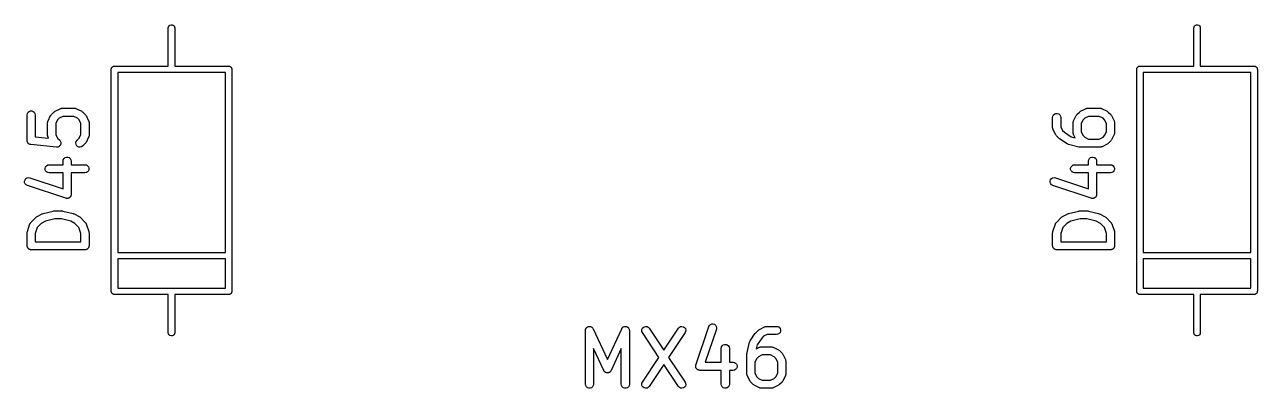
# Model space of a CAD drawing. Extents: x 35 to 250, y -99 to -35.
# Drawn here: x 197.3 to 220.19, y -98.95 to -92.2 of the extents above; entities that cross this region are included whole.
import ezdxf

# ---------------------------------------------------------------- set-up
doc = ezdxf.new("R2010")
doc.units = 0
doc.header["$MEASUREMENT"] = 0
doc.layers.add('BLACK', color=7, linetype='CONTINUOUS')

msp = doc.modelspace()

# ---------------------------------------------------------------- linework, layer by layer
at = {"layer": 'Black'}
for p, q in [((199.965, -92.2612), (199.969, -92.2407)), ((199.965, -92.9712), (199.965, -92.2612)), ((199.969, -92.2407), (199.979, -92.2227)), ((199.979, -92.2227), (199.995, -92.2093)), ((199.995, -92.2093), (200.015, -92.2022)), ((200.015, -92.2022), (200.035, -92.2022)), ((200.035, -92.2022), (200.055, -92.2093)), ((200.055, -92.2093), (200.071, -92.2227)), ((200.071, -92.2227), (200.081, -92.2407)), ((200.081, -92.2407), (200.085, -92.2612)), ((200.085, -92.2612), (200.085, -92.9712)), ((219.015, -92.2612), (219.019, -92.2407)), ((219.015, -92.9712), (219.015, -92.2612)), ((219.019, -92.2407), (219.029, -92.2227)), ((219.029, -92.2227), (219.045, -92.2093)), ((219.045, -92.2093), (219.065, -92.2022)), ((219.065, -92.2022), (219.085, -92.2022)), ((219.085, -92.2022), (219.105, -92.2093)), ((219.105, -92.2093), (219.121, -92.2227)), ((219.121, -92.2227), (219.131, -92.2407)), ((219.131, -92.2407), (219.135, -92.2612)), ((219.135, -92.2612), (219.135, -92.9712)), ((198.905, -93.0312), (198.906, -93.0261)), ((198.905, -97.1512), (198.905, -93.0312)), ((198.906, -93.0208), (198.908, -93.0159)), ((198.906, -93.0261), (198.906, -93.0208)), ((198.908, -93.0159), (198.909, -93.0107)), ((198.909, -93.0107), (198.911, -93.0062)), ((198.911, -93.0062), (198.913, -93.0012)), ((198.913, -93.0012), (198.916, -92.9972)), ((198.916, -92.9972), (198.919, -92.9927)), ((198.919, -92.9927), (198.923, -92.9893)), ((198.923, -92.9893), (198.926, -92.9853)), ((198.926, -92.9853), (198.931, -92.9827)), ((198.931, -92.9827), (198.935, -92.9793)), ((198.935, -92.9793), (198.94, -92.9775)), ((198.94, -92.9775), (198.944, -92.9749)), ((198.944, -92.9749), (198.95, -92.974)), ((198.95, -92.974), (198.955, -92.9722)), ((198.955, -92.9722), (198.96, -92.9722)), ((198.96, -92.9722), (198.965, -92.9712)), ((198.965, -92.9712), (199.965, -92.9712)), ((199.025, -93.0913), (199.025, -96.4312)), ((201.025, -93.0913), (199.025, -93.0913)), ((200.085, -92.9712), (201.085, -92.9712)), ((201.025, -96.4312), (201.025, -93.0913)), ((201.085, -92.9712), (201.09, -92.9722)), ((201.09, -92.9722), (201.095, -92.9722)), ((201.095, -92.9722), (201.1, -92.974)), ((201.1, -92.974), (201.106, -92.9749)), ((201.106, -92.9749), (201.11, -92.9775)), ((201.11, -92.9775), (201.115, -92.9793)), ((201.115, -92.9793), (201.119, -92.9827)), ((201.119, -92.9827), (201.124, -92.9853)), ((201.124, -92.9853), (201.127, -92.9893)), ((201.127, -92.9893), (201.131, -92.9927)), ((201.131, -92.9927), (201.134, -92.9972)), ((201.134, -92.9972), (201.137, -93.0012)), ((201.137, -93.0012), (201.139, -93.0062)), ((201.139, -93.0062), (201.141, -93.0107)), ((201.141, -93.0107), (201.142, -93.0159)), ((201.142, -93.0159), (201.144, -93.0208)), ((201.144, -93.0208), (201.144, -93.0261)), ((201.144, -93.0261), (201.145, -93.0312)), ((201.145, -93.0312), (201.145, -97.1512)), ((217.955, -93.0312), (217.956, -93.0261)), ((217.955, -97.1512), (217.955, -93.0312)), ((217.956, -93.0208), (217.958, -93.0159)), ((217.956, -93.0261), (217.956, -93.0208)), ((217.958, -93.0159), (217.959, -93.0107)), ((217.959, -93.0107), (217.961, -93.0062)), ((217.961, -93.0062), (217.963, -93.0012)), ((217.963, -93.0012), (217.966, -92.9972)), ((217.966, -92.9972), (217.969, -92.9927)), ((217.969, -92.9927), (217.973, -92.9893)), ((217.973, -92.9893), (217.976, -92.9853)), ((217.976, -92.9853), (217.981, -92.9827)), ((217.981, -92.9827), (217.985, -92.9793)), ((217.985, -92.9793), (217.99, -92.9775)), ((217.99, -92.9775), (217.994, -92.9749)), ((217.994, -92.9749), (218, -92.974)), ((218, -92.974), (218.005, -92.9722)), ((218.005, -92.9722), (218.01, -92.9722)), ((218.01, -92.9722), (218.015, -92.9712)), ((218.015, -92.9712), (219.015, -92.9712)), ((218.075, -93.0913), (218.075, -96.4312)), ((220.075, -93.0913), (218.075, -93.0913)), ((219.135, -92.9712), (220.135, -92.9712)), ((220.075, -96.4312), (220.075, -93.0913)), ((220.135, -92.9712), (220.14, -92.9722)), ((220.14, -92.9722), (220.145, -92.9722)), ((220.145, -92.9722), (220.15, -92.974)), ((220.15, -92.974), (220.156, -92.9749)), ((220.156, -92.9749), (220.16, -92.9775)), ((220.16, -92.9775), (220.165, -92.9793)), ((220.165, -92.9793), (220.169, -92.9827)), ((220.169, -92.9827), (220.174, -92.9853)), ((220.174, -92.9853), (220.177, -92.9893)), ((220.177, -92.9893), (220.181, -92.9927)), ((220.181, -92.9927), (220.184, -92.9972)), ((220.184, -92.9972), (220.187, -93.0012)), ((220.187, -93.0012), (220.189, -93.0062)), ((220.189, -93.0062), (220.191, -93.0107)), ((220.191, -93.0107), (220.192, -93.0159)), ((220.192, -93.0159), (220.194, -93.0208)), ((220.194, -93.0208), (220.194, -93.0261)), ((220.194, -93.0261), (220.195, -93.0312)), ((220.195, -93.0312), (220.195, -97.1512)), ((197.342, -93.877), (197.347, -93.8513)), ((197.342, -94.3532), (197.342, -93.877)), ((197.347, -93.8513), (197.36, -93.8288)), ((197.36, -93.8288), (197.38, -93.812)), ((197.38, -93.812), (197.404, -93.8031)), ((197.404, -93.8031), (197.43, -93.8031)), ((197.43, -93.8031), (197.455, -93.812)), ((197.455, -93.812), (197.475, -93.8288)), ((197.475, -93.8288), (197.488, -93.8513)), ((197.488, -93.8513), (197.492, -93.877)), ((197.492, -93.877), (197.492, -94.2853)), ((197.779, -93.891), (197.786, -93.8814)), ((197.786, -93.8814), (197.793, -93.8715)), ((197.793, -93.8715), (197.841, -93.8239)), ((197.841, -93.8239), (197.85, -93.817)), ((197.85, -93.817), (197.86, -93.8099)), ((197.86, -93.8099), (197.955, -93.7623)), ((197.955, -93.7623), (197.959, -93.761)), ((197.959, -93.761), (197.963, -93.7589)), ((197.963, -93.7589), (197.972, -93.7573)), ((197.972, -93.7573), (197.98, -93.7548)), ((197.98, -93.7548), (197.985, -93.7551)), ((197.985, -93.7551), (197.989, -93.7543)), ((197.989, -93.7543), (198.227, -93.7543)), ((198.227, -93.7543), (198.231, -93.7551)), ((198.231, -93.7551), (198.235, -93.7548)), ((198.235, -93.7548), (198.244, -93.7573)), ((198.244, -93.7573), (198.253, -93.7589)), ((198.253, -93.7589), (198.256, -93.761)), ((198.256, -93.761), (198.26, -93.7623)), ((198.26, -93.7623), (198.356, -93.8099)), ((198.356, -93.8099), (198.365, -93.817)), ((198.365, -93.817), (198.375, -93.8239)), ((198.375, -93.8239), (198.423, -93.8715)), ((198.423, -93.8715), (198.43, -93.8814)), ((198.43, -93.8814), (198.437, -93.891)), ((216.397, -93.8989), (216.41, -93.8764)), ((216.41, -93.8764), (216.43, -93.8596)), ((216.43, -93.8596), (216.454, -93.8507)), ((216.454, -93.8507), (216.48, -93.8507)), ((216.48, -93.8507), (216.505, -93.8596)), ((216.505, -93.8596), (216.525, -93.8764)), ((216.525, -93.8764), (216.538, -93.8989)), ((216.829, -93.891), (216.836, -93.8814)), ((216.836, -93.8814), (216.843, -93.8715)), ((216.843, -93.8715), (216.891, -93.8239)), ((216.891, -93.8239), (216.9, -93.817)), ((216.9, -93.817), (216.91, -93.8099)), ((216.91, -93.8099), (217.005, -93.7623)), ((217.005, -93.7623), (217.009, -93.761)), ((217.009, -93.761), (217.013, -93.7589)), ((217.013, -93.7589), (217.022, -93.7573)), ((217.022, -93.7573), (217.03, -93.7548)), ((217.03, -93.7548), (217.035, -93.7551)), ((217.035, -93.7551), (217.039, -93.7543)), ((217.039, -93.7543), (217.277, -93.7543)), ((217.277, -93.7543), (217.281, -93.7551)), ((217.281, -93.7551), (217.285, -93.7548)), ((217.285, -93.7548), (217.294, -93.7573)), ((217.294, -93.7573), (217.303, -93.7589)), ((217.303, -93.7589), (217.306, -93.761)), ((217.306, -93.761), (217.31, -93.7623)), ((217.31, -93.7623), (217.406, -93.8099)), ((217.406, -93.8099), (217.415, -93.817)), ((217.415, -93.817), (217.425, -93.8239)), ((217.425, -93.8239), (217.473, -93.8715)), ((217.473, -93.8715), (217.48, -93.8814)), ((217.48, -93.8814), (217.487, -93.891)), ((197.723, -94.0198), (197.724, -94.0156)), ((197.723, -94.2579), (197.723, -94.0198)), ((197.724, -94.0112), (197.726, -94.0028)), ((197.724, -94.0156), (197.724, -94.0112)), ((197.726, -94.0028), (197.728, -93.9942)), ((197.728, -93.9942), (197.73, -93.9904)), ((197.73, -93.9904), (197.731, -93.9863)), ((197.731, -93.9863), (197.779, -93.891)), ((197.908, -93.969), (197.873, -94.0375)), ((197.873, -94.0375), (197.873, -94.2402)), ((197.938, -93.9386), (197.908, -93.969)), ((198.007, -93.9043), (197.938, -93.9386)), ((198.209, -93.9043), (198.007, -93.9043)), ((198.278, -93.9386), (198.209, -93.9043)), ((198.308, -93.969), (198.278, -93.9386)), ((198.342, -94.0375), (198.308, -93.969)), ((198.342, -94.2402), (198.342, -94.0375)), ((198.437, -93.891), (198.484, -93.9863)), ((198.484, -93.9863), (198.486, -93.9904)), ((198.486, -93.9904), (198.488, -93.9942)), ((198.488, -93.9942), (198.489, -94.0028)), ((198.489, -94.0028), (198.492, -94.0112)), ((198.492, -94.0112), (198.492, -94.0156)), ((198.492, -94.0156), (198.492, -94.0198)), ((198.492, -94.0198), (198.492, -94.2579)), ((216.392, -93.9246), (216.397, -93.8989)), ((216.392, -94.1151), (216.392, -93.9246)), ((216.538, -93.8989), (216.542, -93.9246)), ((216.542, -93.9246), (216.542, -94.0974)), ((216.542, -94.0974), (216.577, -94.1659)), ((216.773, -94.0198), (216.774, -94.0156)), ((216.773, -94.2103), (216.773, -94.0198)), ((216.774, -94.0112), (216.776, -94.0028)), ((216.774, -94.0156), (216.774, -94.0112)), ((216.776, -94.0028), (216.778, -93.9942)), ((216.778, -93.9942), (216.78, -93.9904)), ((216.78, -93.9904), (216.781, -93.9863)), ((216.781, -93.9863), (216.829, -93.891)), ((216.958, -93.969), (216.923, -94.0375)), ((216.923, -94.0375), (216.923, -94.1926)), ((216.988, -93.9386), (216.958, -93.969)), ((217.057, -93.9043), (216.988, -93.9386)), ((217.259, -93.9043), (217.057, -93.9043)), ((217.328, -93.9386), (217.259, -93.9043)), ((217.358, -93.969), (217.328, -93.9386)), ((217.392, -94.0375), (217.358, -93.969)), ((217.392, -94.1926), (217.392, -94.0375)), ((217.487, -93.891), (217.534, -93.9863)), ((217.534, -93.9863), (217.536, -93.9904)), ((217.536, -93.9904), (217.538, -93.9942)), ((217.538, -93.9942), (217.539, -94.0028)), ((217.539, -94.0028), (217.542, -94.0112)), ((217.542, -94.0112), (217.542, -94.0156)), ((217.542, -94.0156), (217.542, -94.0198)), ((217.542, -94.0198), (217.542, -94.2103)), ((197.492, -94.2853), (197.741, -94.3101)), ((197.724, -94.2622), (197.723, -94.2579)), ((197.724, -94.2665), (197.724, -94.2622)), ((197.726, -94.2749), (197.724, -94.2665)), ((197.728, -94.2836), (197.726, -94.2749)), ((197.73, -94.2873), (197.728, -94.2836)), ((197.731, -94.2915), (197.73, -94.2873)), ((197.741, -94.3101), (197.731, -94.2915)), ((197.873, -94.2402), (197.908, -94.3087)), ((197.908, -94.3087), (197.947, -94.3477)), ((198.269, -94.3477), (198.308, -94.3087)), ((198.308, -94.3087), (198.342, -94.2402)), ((198.484, -94.2915), (198.437, -94.3867)), ((198.486, -94.2873), (198.484, -94.2915)), ((198.488, -94.2836), (198.486, -94.2873)), ((198.489, -94.2749), (198.488, -94.2836)), ((198.492, -94.2665), (198.489, -94.2749)), ((198.492, -94.2579), (198.492, -94.2622)), ((198.492, -94.2622), (198.492, -94.2665)), ((216.393, -94.1193), (216.392, -94.1151)), ((216.393, -94.1236), (216.393, -94.1193)), ((216.395, -94.1321), (216.393, -94.1236)), ((216.397, -94.1407), (216.395, -94.1321)), ((216.399, -94.1445), (216.397, -94.1407)), ((216.4, -94.1486), (216.399, -94.1445)), ((216.448, -94.2438), (216.4, -94.1486)), ((216.455, -94.2535), (216.448, -94.2438)), ((216.462, -94.2633), (216.455, -94.2535)), ((216.51, -94.3109), (216.462, -94.2633)), ((216.516, -94.3152), (216.51, -94.3109)), ((216.521, -94.3203), (216.516, -94.3152)), ((216.664, -94.4156), (216.521, -94.3203)), ((216.577, -94.1659), (216.61, -94.1996)), ((216.61, -94.1996), (216.736, -94.2835)), ((216.736, -94.2835), (216.81, -94.3021)), ((216.774, -94.2146), (216.773, -94.2103)), ((216.774, -94.2189), (216.774, -94.2146)), ((216.776, -94.2273), (216.774, -94.2189)), ((216.778, -94.236), (216.776, -94.2273)), ((216.78, -94.2397), (216.778, -94.236)), ((216.781, -94.2438), (216.78, -94.2397)), ((216.81, -94.3021), (216.781, -94.2438)), ((216.923, -94.1926), (216.958, -94.2611)), ((216.958, -94.2611), (216.988, -94.2915)), ((216.988, -94.2915), (217.057, -94.3258)), ((217.057, -94.3258), (217.259, -94.3258)), ((217.259, -94.3258), (217.328, -94.2915)), ((217.328, -94.2915), (217.358, -94.2611)), ((217.358, -94.2611), (217.392, -94.1926)), ((217.487, -94.3391), (217.48, -94.3487)), ((217.534, -94.2438), (217.487, -94.3391)), ((217.536, -94.2397), (217.534, -94.2438)), ((217.538, -94.236), (217.536, -94.2397)), ((217.539, -94.2273), (217.538, -94.236)), ((217.542, -94.2189), (217.539, -94.2273)), ((217.542, -94.2103), (217.542, -94.2146)), ((217.542, -94.2146), (217.542, -94.2189)), ((197.343, -94.3559), (197.342, -94.3532)), ((197.343, -94.3588), (197.343, -94.3559)), ((197.345, -94.3687), (197.343, -94.3588)), ((197.347, -94.3788), (197.345, -94.3687)), ((197.348, -94.3813), (197.347, -94.3788)), ((197.349, -94.384), (197.348, -94.3813)), ((197.355, -94.3925), (197.349, -94.384)), ((197.36, -94.4014), (197.355, -94.3925)), ((197.362, -94.4032), (197.36, -94.4014)), ((197.364, -94.4055), (197.362, -94.4032)), ((197.372, -94.4115), (197.364, -94.4055)), ((197.38, -94.4181), (197.372, -94.4115)), ((197.383, -94.4191), (197.38, -94.4181)), ((197.385, -94.4207), (197.383, -94.4191)), ((197.395, -94.4235), (197.385, -94.4207)), ((197.404, -94.427), (197.395, -94.4235)), ((197.407, -94.427), (197.404, -94.427)), ((197.41, -94.4278), (197.407, -94.427)), ((197.886, -94.4754), (197.41, -94.4278)), ((197.887, -94.4754), (197.886, -94.4754)), ((197.899, -94.4744), (197.887, -94.4755)), ((197.887, -94.4755), (197.887, -94.4754)), ((197.912, -94.4735), (197.899, -94.4744)), ((197.913, -94.4733), (197.912, -94.4735)), ((197.924, -94.4679), (197.913, -94.4732)), ((197.913, -94.4732), (197.913, -94.4733)), ((197.936, -94.4627), (197.924, -94.4679)), ((197.937, -94.4622), (197.936, -94.4624)), ((197.936, -94.4624), (197.936, -94.4627)), ((197.945, -94.4533), (197.937, -94.4622)), ((197.954, -94.4446), (197.945, -94.4533)), ((197.947, -94.3477), (197.947, -94.3481)), ((197.947, -94.3481), (197.947, -94.3484)), ((197.947, -94.3484), (197.954, -94.3588)), ((197.954, -94.3588), (197.962, -94.3691)), ((197.955, -94.4441), (197.954, -94.4446)), ((197.96, -94.4324), (197.955, -94.4438)), ((197.955, -94.4438), (197.955, -94.4441)), ((197.966, -94.4211), (197.96, -94.4324)), ((197.962, -94.3691), (197.962, -94.3695)), ((197.962, -94.3695), (197.962, -94.3699)), ((197.962, -94.3699), (197.965, -94.3821)), ((197.965, -94.3821), (197.968, -94.3942)), ((197.967, -94.4077), (197.966, -94.4202)), ((197.966, -94.4202), (197.966, -94.4206)), ((197.966, -94.4206), (197.966, -94.4211)), ((197.968, -94.3952), (197.967, -94.4077)), ((197.968, -94.3942), (197.968, -94.3947)), ((197.968, -94.3947), (197.968, -94.3952)), ((198.247, -94.3942), (198.254, -94.3691)), ((198.25, -94.4202), (198.247, -94.3942)), ((198.261, -94.4438), (198.25, -94.4202)), ((198.254, -94.3691), (198.269, -94.3477)), ((198.279, -94.4622), (198.261, -94.4438)), ((198.303, -94.4732), (198.279, -94.4622)), ((198.329, -94.4755), (198.303, -94.4732)), ((198.354, -94.4687), (198.329, -94.4755)), ((198.375, -94.4538), (198.354, -94.4687)), ((198.423, -94.4062), (198.375, -94.4538)), ((198.43, -94.3964), (198.423, -94.4062)), ((198.437, -94.3867), (198.43, -94.3964)), ((216.676, -94.4207), (216.664, -94.4156)), ((216.687, -94.4259), (216.676, -94.4207)), ((216.878, -94.4735), (216.687, -94.4259)), ((216.887, -94.4742), (216.878, -94.4735)), ((216.896, -94.4758), (216.887, -94.4742)), ((217.277, -94.4758), (216.896, -94.4758)), ((217.281, -94.475), (217.277, -94.4758)), ((217.285, -94.4753), (217.281, -94.475)), ((217.294, -94.4728), (217.285, -94.4753)), ((217.303, -94.4713), (217.294, -94.4728)), ((217.306, -94.4691), (217.303, -94.4713)), ((217.31, -94.4679), (217.306, -94.4691)), ((217.406, -94.4202), (217.31, -94.4679)), ((217.415, -94.4131), (217.406, -94.4202)), ((217.425, -94.4062), (217.415, -94.4131)), ((217.473, -94.3586), (217.425, -94.4062)), ((217.48, -94.3487), (217.473, -94.3586)), ((198.009, -94.7341), (198.014, -94.7085)), ((198.009, -94.802), (198.009, -94.7341)), ((198.014, -94.7085), (198.027, -94.6859)), ((198.027, -94.6859), (198.047, -94.6692)), ((198.047, -94.6692), (198.071, -94.6602)), ((198.071, -94.6602), (198.097, -94.6602)), ((198.097, -94.6602), (198.122, -94.6692)), ((198.122, -94.6692), (198.142, -94.6859)), ((198.142, -94.6859), (198.155, -94.7085)), ((198.155, -94.7085), (198.159, -94.7341)), ((198.159, -94.7341), (198.159, -94.802)), ((217.059, -94.7341), (217.064, -94.7085)), ((217.059, -94.802), (217.059, -94.7341)), ((217.064, -94.7085), (217.077, -94.6859)), ((217.077, -94.6859), (217.097, -94.6692)), ((217.097, -94.6692), (217.121, -94.6602)), ((217.121, -94.6602), (217.147, -94.6602)), ((217.147, -94.6602), (217.172, -94.6692)), ((217.172, -94.6692), (217.192, -94.6859)), ((217.192, -94.6859), (217.205, -94.7085)), ((217.205, -94.7085), (217.209, -94.7341)), ((217.209, -94.7341), (217.209, -94.802)), ((197.677, -94.8639), (197.686, -94.8395)), ((197.677, -94.89), (197.677, -94.8639)), ((197.686, -94.9145), (197.677, -94.89)), ((197.686, -94.8395), (197.703, -94.8195)), ((197.703, -94.9344), (197.686, -94.9145)), ((197.703, -94.8195), (197.725, -94.8065)), ((197.725, -94.9474), (197.703, -94.9344)), ((197.725, -94.8065), (197.751, -94.802)), ((197.751, -94.952), (197.725, -94.9474)), ((197.751, -94.802), (198.009, -94.802)), ((198.009, -94.952), (197.751, -94.952)), ((198.009, -95.2491), (198.009, -94.952)), ((198.159, -94.802), (198.417, -94.802)), ((198.417, -94.952), (198.159, -94.952)), ((198.159, -94.952), (198.159, -95.3532)), ((198.417, -94.802), (198.443, -94.8065)), ((198.443, -94.9474), (198.417, -94.952)), ((198.443, -94.8065), (198.466, -94.8195)), ((198.466, -94.9344), (198.443, -94.9474)), ((198.466, -94.8195), (198.482, -94.8395)), ((198.482, -94.9145), (198.466, -94.9344)), ((198.482, -94.8395), (198.491, -94.8639)), ((198.491, -94.89), (198.482, -94.9145)), ((198.491, -94.8639), (198.491, -94.89)), ((216.727, -94.8639), (216.736, -94.8395)), ((216.727, -94.89), (216.727, -94.8639)), ((216.736, -94.9145), (216.727, -94.89)), ((216.736, -94.8395), (216.753, -94.8195)), ((216.753, -94.9344), (216.736, -94.9145)), ((216.753, -94.8195), (216.775, -94.8065)), ((216.775, -94.9474), (216.753, -94.9344)), ((216.775, -94.8065), (216.801, -94.802)), ((216.801, -94.952), (216.775, -94.9474)), ((216.801, -94.802), (217.059, -94.802)), ((217.059, -94.952), (216.801, -94.952)), ((217.059, -95.2491), (217.059, -94.952)), ((217.209, -94.802), (217.467, -94.802)), ((217.467, -94.952), (217.209, -94.952)), ((217.209, -94.952), (217.209, -95.3532)), ((217.467, -94.802), (217.493, -94.8065)), ((217.493, -94.9474), (217.467, -94.952)), ((217.493, -94.8065), (217.516, -94.8195)), ((217.516, -94.9344), (217.493, -94.9474)), ((217.516, -94.8195), (217.532, -94.8395)), ((217.532, -94.9145), (217.516, -94.9344)), ((217.532, -94.8395), (217.541, -94.8639)), ((217.541, -94.89), (217.532, -94.9145)), ((217.541, -94.8639), (217.541, -94.89)), ((197.296, -95.1041), (197.304, -95.0793)), ((197.296, -95.1301), (197.296, -95.1041)), ((197.306, -95.1543), (197.296, -95.1301)), ((197.304, -95.0793), (197.32, -95.0589)), ((197.323, -95.1738), (197.306, -95.1543)), ((197.32, -95.0589), (197.342, -95.0453)), ((197.346, -95.1862), (197.323, -95.1738)), ((197.342, -95.0453), (197.368, -95.0401)), ((198.06, -95.4243), (197.346, -95.1862)), ((197.368, -95.0401), (197.393, -95.0439)), ((197.393, -95.0439), (198.009, -95.2491)), ((216.346, -95.1041), (216.354, -95.0793)), ((216.346, -95.1301), (216.346, -95.1041)), ((216.356, -95.1543), (216.346, -95.1301)), ((216.354, -95.0793), (216.37, -95.0589)), ((216.373, -95.1738), (216.356, -95.1543)), ((216.37, -95.0589), (216.392, -95.0453)), ((216.396, -95.1862), (216.373, -95.1738)), ((216.392, -95.0453), (216.418, -95.0401)), ((217.11, -95.4243), (216.396, -95.1862)), ((216.418, -95.0401), (216.443, -95.0439)), ((216.443, -95.0439), (217.059, -95.2491)), ((198.066, -95.4251), (198.06, -95.4243)), ((198.071, -95.427), (198.066, -95.4251)), ((198.079, -95.427), (198.071, -95.427)), ((198.086, -95.4281), (198.079, -95.427)), ((198.092, -95.427), (198.086, -95.4281)), ((198.097, -95.427), (198.092, -95.427)), ((198.104, -95.4244), (198.097, -95.427)), ((198.112, -95.4229), (198.104, -95.4244)), ((198.116, -95.42), (198.112, -95.4229)), ((198.122, -95.4181), (198.116, -95.42)), ((198.127, -95.4132), (198.122, -95.4181)), ((198.134, -95.4093), (198.127, -95.4132)), ((198.137, -95.4049), (198.134, -95.4093)), ((198.142, -95.4014), (198.137, -95.4049)), ((198.145, -95.3948), (198.142, -95.4014)), ((198.15, -95.3889), (198.145, -95.3948)), ((198.152, -95.3836), (198.15, -95.3889)), ((198.155, -95.3788), (198.152, -95.3836)), ((198.156, -95.3713), (198.155, -95.3788)), ((198.158, -95.3642), (198.156, -95.3713)), ((198.159, -95.3532), (198.158, -95.3586)), ((198.158, -95.3586), (198.158, -95.3642)), ((217.116, -95.4251), (217.11, -95.4243)), ((217.121, -95.427), (217.116, -95.4251)), ((217.129, -95.427), (217.121, -95.427)), ((217.136, -95.4281), (217.129, -95.427)), ((217.142, -95.427), (217.136, -95.4281)), ((217.147, -95.427), (217.142, -95.427)), ((217.154, -95.4244), (217.147, -95.427)), ((217.162, -95.4229), (217.154, -95.4244)), ((217.166, -95.42), (217.162, -95.4229)), ((217.172, -95.4181), (217.166, -95.42)), ((217.177, -95.4132), (217.172, -95.4181)), ((217.184, -95.4093), (217.177, -95.4132)), ((217.187, -95.4049), (217.184, -95.4093)), ((217.192, -95.4014), (217.187, -95.4049)), ((217.195, -95.3948), (217.192, -95.4014)), ((217.2, -95.3889), (217.195, -95.3948)), ((217.202, -95.3836), (217.2, -95.3889)), ((217.205, -95.3788), (217.202, -95.3836)), ((217.206, -95.3713), (217.205, -95.3788)), ((217.208, -95.3642), (217.206, -95.3713)), ((217.209, -95.3532), (217.208, -95.3586)), ((217.208, -95.3586), (217.208, -95.3642)), ((197.527, -95.7623), (197.622, -95.7146)), ((197.622, -95.7146), (197.63, -95.7123)), ((197.63, -95.7123), (197.637, -95.709)), ((197.637, -95.709), (197.828, -95.6613)), ((197.828, -95.6613), (197.837, -95.6607)), ((197.837, -95.6607), (197.846, -95.6591)), ((197.846, -95.6591), (197.989, -95.6591)), ((197.989, -95.6591), (197.998, -95.6607)), ((197.998, -95.6607), (198.007, -95.6613)), ((198.007, -95.6613), (198.197, -95.709)), ((198.197, -95.709), (198.205, -95.7123)), ((198.205, -95.7123), (198.213, -95.7146)), ((198.213, -95.7146), (198.308, -95.7623)), ((216.577, -95.7623), (216.672, -95.7146)), ((216.672, -95.7146), (216.68, -95.7123)), ((216.68, -95.7123), (216.687, -95.709)), ((216.687, -95.709), (216.878, -95.6613)), ((216.878, -95.6613), (216.887, -95.6607)), ((216.887, -95.6607), (216.896, -95.6591)), ((216.896, -95.6591), (217.039, -95.6591)), ((217.039, -95.6591), (217.048, -95.6607)), ((217.048, -95.6607), (217.057, -95.6613)), ((217.057, -95.6613), (217.247, -95.709)), ((217.247, -95.709), (217.255, -95.7123)), ((217.255, -95.7123), (217.263, -95.7146)), ((217.263, -95.7146), (217.358, -95.7623)), ((197.346, -96.0437), (197.394, -95.9009)), ((197.394, -95.9009), (197.396, -95.8971)), ((197.396, -95.8971), (197.397, -95.8929)), ((197.397, -95.8929), (197.402, -95.8857)), ((197.402, -95.8857), (197.406, -95.878)), ((197.406, -95.878), (197.409, -95.8751)), ((197.409, -95.8751), (197.412, -95.8715)), ((197.412, -95.8715), (197.507, -95.7763)), ((197.507, -95.7763), (197.517, -95.7694)), ((197.517, -95.7694), (197.527, -95.7623)), ((197.605, -95.891), (197.531, -95.9651)), ((197.682, -95.8525), (197.605, -95.891)), ((197.855, -95.8091), (197.682, -95.8525)), ((197.98, -95.8091), (197.855, -95.8091)), ((198.153, -95.8525), (197.98, -95.8091)), ((198.23, -95.891), (198.153, -95.8525)), ((198.304, -95.9651), (198.23, -95.891)), ((198.308, -95.7623), (198.318, -95.7694)), ((198.318, -95.7694), (198.328, -95.7763)), ((198.328, -95.7763), (198.423, -95.8715)), ((198.423, -95.8715), (198.425, -95.8751)), ((198.425, -95.8751), (198.429, -95.878)), ((198.429, -95.878), (198.433, -95.8857)), ((198.433, -95.8857), (198.438, -95.8929)), ((198.438, -95.8929), (198.439, -95.8971)), ((198.439, -95.8971), (198.441, -95.9009)), ((198.441, -95.9009), (198.489, -96.0437)), ((216.396, -96.0437), (216.444, -95.9009)), ((216.444, -95.9009), (216.446, -95.8971)), ((216.446, -95.8971), (216.447, -95.8929)), ((216.447, -95.8929), (216.452, -95.8857)), ((216.452, -95.8857), (216.456, -95.878)), ((216.456, -95.878), (216.459, -95.8751)), ((216.459, -95.8751), (216.462, -95.8715)), ((216.462, -95.8715), (216.557, -95.7763)), ((216.557, -95.7763), (216.567, -95.7694)), ((216.567, -95.7694), (216.577, -95.7623)), ((216.655, -95.891), (216.581, -95.9651)), ((216.732, -95.8525), (216.655, -95.891)), ((216.905, -95.8091), (216.732, -95.8525)), ((217.03, -95.8091), (216.905, -95.8091)), ((217.203, -95.8525), (217.03, -95.8091)), ((217.28, -95.891), (217.203, -95.8525)), ((217.354, -95.9651), (217.28, -95.891)), ((217.358, -95.7623), (217.368, -95.7694)), ((217.368, -95.7694), (217.378, -95.7763)), ((217.378, -95.7763), (217.473, -95.8715)), ((217.473, -95.8715), (217.475, -95.8751)), ((217.475, -95.8751), (217.479, -95.878)), ((217.479, -95.878), (217.483, -95.8857)), ((217.483, -95.8857), (217.488, -95.8929)), ((217.488, -95.8929), (217.489, -95.8971)), ((217.489, -95.8971), (217.491, -95.9009)), ((217.491, -95.9009), (217.539, -96.0437)), ((197.342, -96.0674), (197.344, -96.0556)), ((197.342, -96.3055), (197.342, -96.0674)), ((197.344, -96.0556), (197.346, -96.0437)), ((197.531, -95.9651), (197.492, -96.0796)), ((197.492, -96.0796), (197.492, -96.2305)), ((198.342, -96.0796), (198.304, -95.9651)), ((198.342, -96.2305), (198.342, -96.0796)), ((198.489, -96.0437), (198.49, -96.0556)), ((198.49, -96.0556), (198.492, -96.0674)), ((198.492, -96.0674), (198.492, -96.3055)), ((216.392, -96.0674), (216.394, -96.0556)), ((216.392, -96.3055), (216.392, -96.0674)), ((216.394, -96.0556), (216.396, -96.0437)), ((216.581, -95.9651), (216.542, -96.0796)), ((216.542, -96.0796), (216.542, -96.2305)), ((217.392, -96.0796), (217.354, -95.9651)), ((217.392, -96.2305), (217.392, -96.0796)), ((217.539, -96.0437), (217.54, -96.0556)), ((217.54, -96.0556), (217.542, -96.0674)), ((217.542, -96.0674), (217.542, -96.3055)), ((197.344, -96.312), (197.342, -96.3055)), ((197.344, -96.3186), (197.344, -96.312)), ((197.346, -96.3247), (197.344, -96.3186)), ((197.347, -96.3312), (197.346, -96.3247)), ((197.35, -96.3369), (197.347, -96.3312)), ((197.352, -96.343), (197.35, -96.3369)), ((197.357, -96.3481), (197.352, -96.343)), ((197.36, -96.3537), (197.357, -96.3481)), ((197.365, -96.358), (197.36, -96.3537)), ((197.369, -96.363), (197.365, -96.358)), ((197.375, -96.3663), (197.369, -96.363)), ((197.38, -96.3705), (197.375, -96.3663)), ((197.386, -96.3727), (197.38, -96.3705)), ((197.392, -96.376), (197.386, -96.3727)), ((197.398, -96.3772), (197.392, -96.376)), ((197.404, -96.3794), (197.398, -96.3772)), ((197.411, -96.3794), (197.404, -96.3794)), ((197.417, -96.3805), (197.411, -96.3794)), ((198.417, -96.3805), (197.417, -96.3805)), ((197.492, -96.2305), (198.342, -96.2305)), ((198.424, -96.3794), (198.417, -96.3805)), ((198.43, -96.3794), (198.424, -96.3794)), ((198.437, -96.3772), (198.43, -96.3794)), ((198.443, -96.376), (198.437, -96.3772)), ((198.449, -96.3727), (198.443, -96.376)), ((198.455, -96.3705), (198.449, -96.3727)), ((198.46, -96.3663), (198.455, -96.3705)), ((198.466, -96.363), (198.46, -96.3663)), ((198.47, -96.358), (198.466, -96.363)), ((198.475, -96.3537), (198.47, -96.358)), ((198.478, -96.3481), (198.475, -96.3537)), ((198.482, -96.343), (198.478, -96.3481)), ((198.485, -96.3369), (198.482, -96.343)), ((198.488, -96.3312), (198.485, -96.3369)), ((198.489, -96.3247), (198.488, -96.3312)), ((198.491, -96.3186), (198.489, -96.3247)), ((198.492, -96.3055), (198.491, -96.312)), ((198.491, -96.312), (198.491, -96.3186)), ((216.394, -96.312), (216.392, -96.3055)), ((216.394, -96.3186), (216.394, -96.312)), ((216.396, -96.3247), (216.394, -96.3186)), ((216.397, -96.3312), (216.396, -96.3247)), ((216.4, -96.3369), (216.397, -96.3312)), ((216.402, -96.343), (216.4, -96.3369)), ((216.407, -96.3481), (216.402, -96.343)), ((216.41, -96.3537), (216.407, -96.3481)), ((216.415, -96.358), (216.41, -96.3537)), ((216.419, -96.363), (216.415, -96.358)), ((216.425, -96.3663), (216.419, -96.363)), ((216.43, -96.3705), (216.425, -96.3663)), ((216.436, -96.3727), (216.43, -96.3705)), ((216.442, -96.376), (216.436, -96.3727)), ((216.448, -96.3772), (216.442, -96.376)), ((216.454, -96.3794), (216.448, -96.3772)), ((216.461, -96.3794), (216.454, -96.3794)), ((216.467, -96.3805), (216.461, -96.3794)), ((217.467, -96.3805), (216.467, -96.3805)), ((216.542, -96.2305), (217.392, -96.2305)), ((217.474, -96.3794), (217.467, -96.3805)), ((217.48, -96.3794), (217.474, -96.3794)), ((217.487, -96.3772), (217.48, -96.3794)), ((217.493, -96.376), (217.487, -96.3772)), ((217.499, -96.3727), (217.493, -96.376)), ((217.505, -96.3705), (217.499, -96.3727)), ((217.51, -96.3663), (217.505, -96.3705)), ((217.516, -96.363), (217.51, -96.3663)), ((217.52, -96.358), (217.516, -96.363)), ((217.525, -96.3537), (217.52, -96.358)), ((217.528, -96.3481), (217.525, -96.3537)), ((217.532, -96.343), (217.528, -96.3481)), ((217.535, -96.3369), (217.532, -96.343)), ((217.538, -96.3312), (217.535, -96.3369)), ((217.539, -96.3247), (217.538, -96.3312)), ((217.541, -96.3186), (217.539, -96.3247)), ((217.542, -96.3055), (217.541, -96.312)), ((217.541, -96.312), (217.541, -96.3186)), ((199.025, -96.4312), (201.025, -96.4312)), ((199.025, -96.5512), (199.025, -97.0913)), ((201.025, -96.5512), (199.025, -96.5512)), ((201.025, -97.0913), (201.025, -96.5512)), ((218.075, -96.4312), (220.075, -96.4312)), ((218.075, -96.5512), (218.075, -97.0913)), ((220.075, -96.5512), (218.075, -96.5512)), ((220.075, -97.0913), (220.075, -96.5512)), ((199.025, -97.0913), (201.025, -97.0913)), ((218.075, -97.0913), (220.075, -97.0913)), ((198.906, -97.1564), (198.905, -97.1512)), ((198.906, -97.1617), (198.906, -97.1564)), ((198.908, -97.1666), (198.906, -97.1617)), ((198.909, -97.1718), (198.908, -97.1666)), ((198.911, -97.1763), (198.909, -97.1718)), ((198.913, -97.1812), (198.911, -97.1763)), ((198.916, -97.1853), (198.913, -97.1812)), ((198.919, -97.1898), (198.916, -97.1853)), ((198.923, -97.1932), (198.919, -97.1898)), ((198.926, -97.1972), (198.923, -97.1932)), ((198.931, -97.1998), (198.926, -97.1972)), ((198.935, -97.2032), (198.931, -97.1998)), ((198.94, -97.205), (198.935, -97.2032)), ((198.944, -97.2076), (198.94, -97.205)), ((198.95, -97.2085), (198.944, -97.2076)), ((198.955, -97.2103), (198.95, -97.2085)), ((198.96, -97.2103), (198.955, -97.2103)), ((198.965, -97.2112), (198.96, -97.2103)), ((199.965, -97.2112), (198.965, -97.2112)), ((199.965, -97.9213), (199.965, -97.2112)), ((201.085, -97.2112), (200.085, -97.2112)), ((200.085, -97.2112), (200.085, -97.9213)), ((201.09, -97.2103), (201.085, -97.2112)), ((201.095, -97.2103), (201.09, -97.2103)), ((201.1, -97.2085), (201.095, -97.2103)), ((201.106, -97.2076), (201.1, -97.2085)), ((201.11, -97.205), (201.106, -97.2076)), ((201.115, -97.2032), (201.11, -97.205)), ((201.119, -97.1998), (201.115, -97.2032)), ((201.124, -97.1972), (201.119, -97.1998)), ((201.127, -97.1932), (201.124, -97.1972)), ((201.131, -97.1898), (201.127, -97.1932)), ((201.134, -97.1853), (201.131, -97.1898)), ((201.137, -97.1812), (201.134, -97.1853)), ((201.139, -97.1763), (201.137, -97.1812)), ((201.141, -97.1718), (201.139, -97.1763)), ((201.142, -97.1666), (201.141, -97.1718)), ((201.144, -97.1617), (201.142, -97.1666)), ((201.145, -97.1512), (201.144, -97.1564)), ((201.144, -97.1564), (201.144, -97.1617)), ((217.956, -97.1564), (217.955, -97.1512)), ((217.956, -97.1617), (217.956, -97.1564)), ((217.958, -97.1666), (217.956, -97.1617)), ((217.959, -97.1718), (217.958, -97.1666)), ((217.961, -97.1763), (217.959, -97.1718)), ((217.963, -97.1812), (217.961, -97.1763)), ((217.966, -97.1853), (217.963, -97.1812)), ((217.969, -97.1898), (217.966, -97.1853)), ((217.973, -97.1932), (217.969, -97.1898)), ((217.976, -97.1972), (217.973, -97.1932)), ((217.981, -97.1998), (217.976, -97.1972)), ((217.985, -97.2032), (217.981, -97.1998)), ((217.99, -97.205), (217.985, -97.2032)), ((217.994, -97.2076), (217.99, -97.205)), ((218, -97.2085), (217.994, -97.2076)), ((218.005, -97.2103), (218, -97.2085)), ((218.01, -97.2103), (218.005, -97.2103)), ((218.015, -97.2112), (218.01, -97.2103)), ((219.015, -97.2112), (218.015, -97.2112)), ((219.015, -97.9213), (219.015, -97.2112)), ((220.135, -97.2112), (219.135, -97.2112)), ((219.135, -97.2112), (219.135, -97.9213)), ((220.14, -97.2103), (220.135, -97.2112)), ((220.145, -97.2103), (220.14, -97.2103)), ((220.15, -97.2085), (220.145, -97.2103)), ((220.156, -97.2076), (220.15, -97.2085)), ((220.16, -97.205), (220.156, -97.2076)), ((220.165, -97.2032), (220.16, -97.205)), ((220.169, -97.1998), (220.165, -97.2032)), ((220.174, -97.1972), (220.169, -97.1998)), ((220.177, -97.1932), (220.174, -97.1972)), ((220.181, -97.1898), (220.177, -97.1932)), ((220.184, -97.1853), (220.181, -97.1898)), ((220.187, -97.1812), (220.184, -97.1853)), ((220.189, -97.1763), (220.187, -97.1812)), ((220.191, -97.1718), (220.189, -97.1763)), ((220.192, -97.1666), (220.191, -97.1718)), ((220.194, -97.1617), (220.192, -97.1666)), ((220.195, -97.1512), (220.194, -97.1564)), ((220.194, -97.1564), (220.194, -97.1617)), ((210.015, -97.7831), (210.035, -97.7659)), ((210.035, -97.7659), (210.059, -97.7563)), ((210.059, -97.7563), (210.085, -97.7556)), ((210.085, -97.7556), (210.11, -97.7638)), ((210.11, -97.7638), (210.13, -97.78)), ((199.969, -97.9418), (199.965, -97.9213)), ((199.979, -97.9598), (199.969, -97.9418)), ((199.995, -97.9732), (199.979, -97.9598)), ((200.015, -97.9803), (199.995, -97.9732)), ((200.035, -97.9803), (200.015, -97.9803)), ((200.055, -97.9732), (200.035, -97.9803)), ((200.071, -97.9598), (200.055, -97.9732)), ((200.081, -97.9418), (200.071, -97.9598)), ((200.085, -97.9213), (200.081, -97.9418)), ((207.713, -97.8774), (207.715, -97.8677)), ((207.713, -98.8774), (207.713, -97.8774)), ((207.715, -97.8677), (207.716, -97.858)), ((207.716, -97.858), (207.717, -97.855)), ((207.717, -97.855), (207.718, -97.8517)), ((207.718, -97.8517), (207.723, -97.8433)), ((207.723, -97.8433), (207.727, -97.8344)), ((207.727, -97.8344), (207.729, -97.832)), ((207.729, -97.832), (207.731, -97.8292)), ((207.731, -97.8292), (207.738, -97.8229)), ((207.738, -97.8229), (207.745, -97.816)), ((207.745, -97.816), (207.748, -97.8146)), ((207.748, -97.8146), (207.751, -97.8124)), ((207.751, -97.8124), (207.76, -97.8091)), ((207.76, -97.8091), (207.769, -97.8049)), ((207.769, -97.8049), (207.772, -97.8047)), ((207.772, -97.8047), (207.775, -97.8035)), ((207.775, -97.8035), (207.785, -97.8035)), ((207.785, -97.8035), (207.795, -97.8027)), ((207.795, -97.8027), (207.798, -97.8035)), ((207.798, -97.8035), (207.801, -97.8035)), ((207.801, -97.8035), (207.81, -97.8069)), ((207.81, -97.8069), (207.82, -97.8094)), ((207.82, -97.8094), (207.822, -97.8113)), ((207.822, -97.8113), (207.826, -97.8124)), ((207.826, -97.8124), (207.833, -97.8187)), ((207.833, -97.8187), (207.841, -97.8243)), ((207.841, -97.8243), (207.843, -97.827)), ((207.843, -97.827), (207.846, -97.8292)), ((207.846, -97.8292), (207.85, -97.8376)), ((207.85, -97.8376), (207.856, -97.8457)), ((207.856, -97.8457), (208.121, -98.4143)), ((208.121, -98.4143), (208.387, -97.8457)), ((208.387, -97.8457), (208.392, -97.8376)), ((208.392, -97.8376), (208.397, -97.8292)), ((208.397, -97.8292), (208.4, -97.827)), ((208.4, -97.827), (208.402, -97.8243)), ((208.402, -97.8243), (208.41, -97.8187)), ((208.41, -97.8187), (208.417, -97.8124)), ((208.417, -97.8124), (208.42, -97.8113)), ((208.42, -97.8113), (208.423, -97.8094)), ((208.423, -97.8094), (208.433, -97.8069)), ((208.433, -97.8069), (208.442, -97.8035)), ((208.442, -97.8035), (208.445, -97.8035)), ((208.445, -97.8035), (208.448, -97.8027)), ((208.448, -97.8027), (208.458, -97.8035)), ((208.458, -97.8035), (208.468, -97.8035)), ((208.468, -97.8035), (208.471, -97.8047)), ((208.471, -97.8047), (208.474, -97.8049)), ((208.474, -97.8049), (208.483, -97.8091)), ((208.483, -97.8091), (208.492, -97.8124)), ((208.492, -97.8124), (208.495, -97.8146)), ((208.495, -97.8146), (208.498, -97.816)), ((208.498, -97.816), (208.505, -97.8229)), ((208.505, -97.8229), (208.512, -97.8292)), ((208.512, -97.8292), (208.514, -97.832)), ((208.514, -97.832), (208.516, -97.8344)), ((208.516, -97.8344), (208.52, -97.8433)), ((208.52, -97.8433), (208.525, -97.8517)), ((208.525, -97.8517), (208.526, -97.855)), ((208.526, -97.855), (208.527, -97.858)), ((208.527, -97.858), (208.528, -97.8677)), ((208.528, -97.8677), (208.53, -97.8774)), ((208.53, -97.8774), (208.53, -98.8774)), ((208.761, -97.8691), (208.768, -97.8441)), ((208.763, -97.8951), (208.761, -97.8691)), ((208.773, -97.919), (208.763, -97.8951)), ((208.768, -97.8441), (208.784, -97.8231)), ((209.079, -98.3774), (208.773, -97.919)), ((208.784, -97.8231), (208.806, -97.8087)), ((208.806, -97.8087), (208.831, -97.8025)), ((208.831, -97.8025), (208.857, -97.8054)), ((208.857, -97.8054), (208.88, -97.8169)), ((208.88, -97.8169), (208.898, -97.8358)), ((208.898, -97.8358), (209.169, -98.2422)), ((209.169, -98.2422), (209.44, -97.8358)), ((209.565, -97.919), (209.259, -98.3774)), ((209.44, -97.8358), (209.458, -97.8169)), ((209.458, -97.8169), (209.481, -97.8054)), ((209.481, -97.8054), (209.507, -97.8025)), ((209.507, -97.8025), (209.533, -97.8087)), ((209.533, -97.8087), (209.554, -97.8231)), ((209.554, -97.8231), (209.57, -97.8441)), ((209.575, -97.8951), (209.565, -97.919)), ((209.57, -97.8441), (209.577, -97.8691)), ((209.577, -97.8691), (209.575, -97.8951)), ((209.765, -98.5203), (210.003, -97.806)), ((210.145, -97.8535), (209.94, -98.469)), ((210.003, -97.806), (210.015, -97.7831)), ((210.13, -97.78), (210.144, -97.8022)), ((210.144, -97.8022), (210.149, -97.8277)), ((210.149, -97.8277), (210.145, -97.8535)), ((210.773, -98.0739), (210.869, -97.931)), ((210.869, -97.931), (210.874, -97.9257)), ((210.874, -97.9257), (210.878, -97.9196)), ((210.878, -97.9196), (210.926, -97.872)), ((210.926, -97.872), (210.935, -97.8651)), ((210.935, -97.8651), (210.945, -97.8579)), ((210.945, -97.8579), (211.04, -97.8103)), ((211.023, -97.9866), (210.989, -98.0204)), ((211.092, -97.9524), (211.023, -97.9866)), ((211.04, -97.8103), (211.044, -97.8091)), ((211.044, -97.8091), (211.048, -97.8069)), ((211.048, -97.8069), (211.057, -97.8054)), ((211.057, -97.8054), (211.065, -97.8029)), ((211.065, -97.8029), (211.07, -97.8031)), ((211.07, -97.8031), (211.074, -97.8024)), ((211.074, -97.8024), (211.264, -97.8024)), ((211.264, -97.9524), (211.092, -97.9524)), ((211.264, -97.8024), (211.29, -97.8069)), ((211.29, -97.9479), (211.264, -97.9524)), ((211.29, -97.8069), (211.312, -97.8199)), ((211.312, -97.9348), (211.29, -97.9479)), ((211.312, -97.8199), (211.329, -97.8399)), ((211.329, -97.9149), (211.312, -97.9348)), ((211.329, -97.8399), (211.338, -97.8644)), ((211.338, -97.8904), (211.329, -97.9149)), ((211.338, -97.8644), (211.338, -97.8904)), ((219.019, -97.9418), (219.015, -97.9213)), ((219.029, -97.9598), (219.019, -97.9418)), ((219.045, -97.9732), (219.029, -97.9598)), ((219.065, -97.9803), (219.045, -97.9732)), ((219.085, -97.9803), (219.065, -97.9803)), ((219.105, -97.9732), (219.085, -97.9803)), ((219.121, -97.9598), (219.105, -97.9732)), ((219.131, -97.9418), (219.121, -97.9598)), ((219.135, -97.9213), (219.131, -97.9418)), ((208.053, -98.6234), (207.863, -98.2154)), ((207.863, -98.2154), (207.863, -98.8774)), ((208.38, -98.2154), (208.189, -98.6234)), ((208.38, -98.8774), (208.38, -98.2154)), ((210.237, -98.2107), (210.241, -98.1851)), ((210.237, -98.469), (210.237, -98.2107)), ((210.241, -98.1851), (210.254, -98.1625)), ((210.254, -98.1625), (210.274, -98.1458)), ((210.274, -98.1458), (210.299, -98.1369)), ((210.299, -98.1369), (210.325, -98.1369)), ((210.325, -98.1369), (210.349, -98.1458)), ((210.349, -98.1458), (210.369, -98.1625)), ((210.369, -98.1625), (210.382, -98.1851)), ((210.382, -98.1851), (210.387, -98.2107)), ((210.387, -98.2107), (210.387, -98.469)), ((210.715, -98.2878), (210.763, -98.0973)), ((210.763, -98.0973), (210.768, -98.0857)), ((210.768, -98.0857), (210.773, -98.0739)), ((210.905, -98.1463), (210.887, -98.2204)), ((210.887, -98.2204), (210.945, -98.1913)), ((210.989, -98.0204), (210.905, -98.1463)), ((210.945, -98.1913), (210.949, -98.19)), ((210.949, -98.19), (210.953, -98.1879)), ((210.953, -98.1879), (210.962, -98.1863)), ((210.962, -98.1863), (210.97, -98.1838)), ((210.97, -98.1838), (210.974, -98.1841)), ((210.974, -98.1841), (210.979, -98.1833)), ((210.979, -98.1833), (211.169, -98.1833)), ((211.169, -98.1833), (211.173, -98.1841)), ((211.173, -98.1841), (211.178, -98.1838)), ((211.178, -98.1838), (211.186, -98.1863)), ((211.186, -98.1863), (211.195, -98.1879)), ((211.195, -98.1879), (211.198, -98.19)), ((211.198, -98.19), (211.203, -98.1913)), ((211.203, -98.1913), (211.298, -98.2389)), ((208.773, -98.8358), (209.079, -98.3774)), ((209.259, -98.3774), (209.565, -98.8358)), ((210.713, -98.306), (210.715, -98.2969)), ((210.713, -98.6869), (210.713, -98.306)), ((210.715, -98.2969), (210.715, -98.2878)), ((210.897, -98.398), (210.863, -98.4665)), ((210.928, -98.3676), (210.897, -98.398)), ((210.996, -98.3333), (210.928, -98.3676)), ((211.151, -98.3333), (210.996, -98.3333)), ((211.22, -98.3676), (211.151, -98.3333)), ((211.25, -98.398), (211.22, -98.3676)), ((211.285, -98.4665), (211.25, -98.398)), ((211.298, -98.2389), (211.307, -98.246)), ((211.307, -98.246), (211.317, -98.2529)), ((211.317, -98.2529), (211.365, -98.3005)), ((211.365, -98.3005), (211.372, -98.3104)), ((211.372, -98.3104), (211.379, -98.32)), ((211.379, -98.32), (211.427, -98.4153)), ((211.427, -98.4153), (211.428, -98.4194)), ((211.428, -98.4194), (211.43, -98.4232)), ((211.43, -98.4232), (211.432, -98.4318)), ((211.432, -98.4318), (211.434, -98.4402)), ((211.434, -98.4402), (211.434, -98.4446)), ((211.434, -98.4446), (211.435, -98.4488)), ((211.435, -98.4488), (211.435, -98.6869)), ((208.057, -98.6287), (208.053, -98.6234)), ((208.06, -98.6347), (208.057, -98.6287)), ((208.065, -98.6393), (208.06, -98.6347)), ((208.068, -98.6447), (208.065, -98.6393)), ((208.074, -98.6485), (208.068, -98.6447)), ((208.078, -98.6531), (208.074, -98.6485)), ((208.084, -98.6559), (208.078, -98.6531)), ((208.09, -98.6596), (208.084, -98.6559)), ((208.096, -98.6613), (208.09, -98.6596)), ((208.102, -98.6641), (208.096, -98.6613)), ((208.109, -98.6647), (208.102, -98.6641)), ((208.115, -98.6664), (208.109, -98.6647)), ((208.121, -98.6658), (208.115, -98.6664)), ((208.128, -98.6664), (208.121, -98.6658)), ((208.134, -98.6647), (208.128, -98.6664)), ((208.141, -98.6641), (208.134, -98.6647)), ((208.147, -98.6613), (208.141, -98.6641)), ((208.153, -98.6596), (208.147, -98.6613)), ((208.158, -98.6559), (208.153, -98.6596)), ((208.164, -98.6531), (208.158, -98.6559)), ((208.169, -98.6485), (208.164, -98.6531)), ((208.174, -98.6447), (208.169, -98.6485)), ((208.178, -98.6393), (208.174, -98.6447)), ((208.183, -98.6347), (208.178, -98.6393)), ((208.186, -98.6287), (208.183, -98.6347)), ((208.189, -98.6234), (208.186, -98.6287)), ((209.169, -98.5126), (208.898, -98.919)), ((209.44, -98.919), (209.169, -98.5126)), ((209.761, -98.5461), (209.762, -98.5386)), ((209.762, -98.5515), (209.761, -98.5461)), ((209.762, -98.531), (209.764, -98.5258)), ((209.762, -98.5386), (209.762, -98.531)), ((209.762, -98.5571), (209.762, -98.5515)), ((209.764, -98.5642), (209.762, -98.5571)), ((209.764, -98.5258), (209.765, -98.5203)), ((209.766, -98.5716), (209.764, -98.5642)), ((209.769, -98.5763), (209.766, -98.5716)), ((209.771, -98.5815), (209.769, -98.5763)), ((209.776, -98.5874), (209.771, -98.5815)), ((209.78, -98.5938), (209.776, -98.5874)), ((209.784, -98.5973), (209.78, -98.5938)), ((209.788, -98.6015), (209.784, -98.5973)), ((209.794, -98.6053), (209.788, -98.6015)), ((209.8, -98.61), (209.794, -98.6053)), ((209.805, -98.6118), (209.8, -98.61)), ((209.81, -98.6145), (209.805, -98.6118)), ((209.818, -98.6158), (209.81, -98.6145)), ((209.825, -98.6182), (209.818, -98.6158)), ((209.83, -98.6181), (209.825, -98.6182)), ((209.836, -98.619), (209.83, -98.6181)), ((210.237, -98.619), (209.836, -98.619)), ((209.94, -98.469), (210.237, -98.469)), ((210.237, -98.8774), (210.237, -98.619)), ((210.387, -98.469), (210.455, -98.469)), ((210.455, -98.619), (210.387, -98.619)), ((210.387, -98.619), (210.387, -98.8774)), ((210.455, -98.469), (210.48, -98.4736)), ((210.48, -98.6145), (210.455, -98.619)), ((210.48, -98.4736), (210.503, -98.4866)), ((210.503, -98.6015), (210.48, -98.6145)), ((210.503, -98.4866), (210.52, -98.5065)), ((210.52, -98.5815), (210.503, -98.6015)), ((210.52, -98.5065), (210.529, -98.531)), ((210.529, -98.5571), (210.52, -98.5815)), ((210.529, -98.531), (210.529, -98.5571)), ((210.714, -98.6912), (210.713, -98.6869)), ((210.714, -98.6955), (210.714, -98.6912)), ((210.863, -98.4665), (210.863, -98.6692)), ((210.863, -98.6692), (210.897, -98.7377)), ((211.25, -98.7377), (211.285, -98.6692)), ((211.285, -98.6692), (211.285, -98.4665)), ((211.435, -98.6869), (211.434, -98.6912)), ((211.434, -98.6912), (211.434, -98.6955)), ((207.718, -98.903), (207.713, -98.8774)), ((207.731, -98.9256), (207.718, -98.903)), ((207.859, -98.903), (207.846, -98.9256)), ((207.863, -98.8774), (207.859, -98.903)), ((208.384, -98.903), (208.38, -98.8774)), ((208.397, -98.9256), (208.384, -98.903)), ((208.525, -98.903), (208.512, -98.9256)), ((208.53, -98.8774), (208.525, -98.903)), ((208.761, -98.8856), (208.763, -98.8596)), ((208.768, -98.9106), (208.761, -98.8856)), ((208.763, -98.8596), (208.773, -98.8358)), ((208.784, -98.9316), (208.768, -98.9106)), ((208.898, -98.919), (208.88, -98.9378)), ((209.458, -98.9378), (209.44, -98.919)), ((209.57, -98.9106), (209.554, -98.9316)), ((209.565, -98.8358), (209.575, -98.8596)), ((209.577, -98.8856), (209.57, -98.9106)), ((209.575, -98.8596), (209.577, -98.8856)), ((210.241, -98.903), (210.237, -98.8774)), ((210.254, -98.9256), (210.241, -98.903)), ((210.382, -98.903), (210.369, -98.9256)), ((210.387, -98.8774), (210.382, -98.903)), ((210.716, -98.7039), (210.714, -98.6955)), ((210.718, -98.7126), (210.716, -98.7039)), ((210.72, -98.7163), (210.718, -98.7126)), ((210.721, -98.7204), (210.72, -98.7163)), ((210.769, -98.8157), (210.721, -98.7204)), ((210.776, -98.8253), (210.769, -98.8157)), ((210.783, -98.8352), (210.776, -98.8253)), ((210.83, -98.8828), (210.783, -98.8352)), ((210.84, -98.8897), (210.83, -98.8828)), ((210.85, -98.8968), (210.84, -98.8897)), ((210.945, -98.9445), (210.85, -98.8968)), ((210.897, -98.7377), (210.928, -98.7681)), ((210.928, -98.7681), (210.996, -98.8024)), ((210.996, -98.8024), (211.151, -98.8024)), ((211.151, -98.8024), (211.22, -98.7681)), ((211.298, -98.8968), (211.203, -98.9445)), ((211.22, -98.7681), (211.25, -98.7377)), ((211.307, -98.8897), (211.298, -98.8968)), ((211.317, -98.8828), (211.307, -98.8897)), ((211.365, -98.8352), (211.317, -98.8828)), ((211.372, -98.8253), (211.365, -98.8352)), ((211.379, -98.8157), (211.372, -98.8253)), ((211.427, -98.7204), (211.379, -98.8157)), ((211.428, -98.7163), (211.427, -98.7204)), ((211.43, -98.7126), (211.428, -98.7163)), ((211.432, -98.7039), (211.43, -98.7126)), ((211.434, -98.6955), (211.432, -98.7039)), ((207.751, -98.9423), (207.731, -98.9256)), ((207.775, -98.9512), (207.751, -98.9423)), ((207.801, -98.9512), (207.775, -98.9512)), ((207.826, -98.9423), (207.801, -98.9512)), ((207.846, -98.9256), (207.826, -98.9423)), ((208.417, -98.9423), (208.397, -98.9256)), ((208.442, -98.9512), (208.417, -98.9423)), ((208.468, -98.9512), (208.442, -98.9512)), ((208.492, -98.9423), (208.468, -98.9512)), ((208.512, -98.9256), (208.492, -98.9423)), ((208.806, -98.9461), (208.784, -98.9316)), ((208.831, -98.9522), (208.806, -98.9461)), ((208.857, -98.9494), (208.831, -98.9522)), ((208.88, -98.9378), (208.857, -98.9494)), ((209.481, -98.9494), (209.458, -98.9378)), ((209.507, -98.9522), (209.481, -98.9494)), ((209.533, -98.9461), (209.507, -98.9522)), ((209.554, -98.9316), (209.533, -98.9461)), ((210.274, -98.9423), (210.254, -98.9256)), ((210.299, -98.9512), (210.274, -98.9423)), ((210.325, -98.9512), (210.299, -98.9512)), ((210.349, -98.9423), (210.325, -98.9512)), ((210.369, -98.9256), (210.349, -98.9423)), ((210.949, -98.9457), (210.945, -98.9445)), ((210.953, -98.9479), (210.949, -98.9457)), ((210.962, -98.9494), (210.953, -98.9479)), ((210.97, -98.9519), (210.962, -98.9494)), ((210.974, -98.9516), (210.97, -98.9519)), ((210.979, -98.9524), (210.974, -98.9516)), ((211.169, -98.9524), (210.979, -98.9524)), ((211.173, -98.9516), (211.169, -98.9524)), ((211.178, -98.9519), (211.173, -98.9516)), ((211.186, -98.9494), (211.178, -98.9519)), ((211.195, -98.9479), (211.186, -98.9494)), ((211.198, -98.9457), (211.195, -98.9479)), ((211.203, -98.9445), (211.198, -98.9457))]:
    msp.add_line(p, q, dxfattribs=at)

doc.saveas('drawing.dxf')
